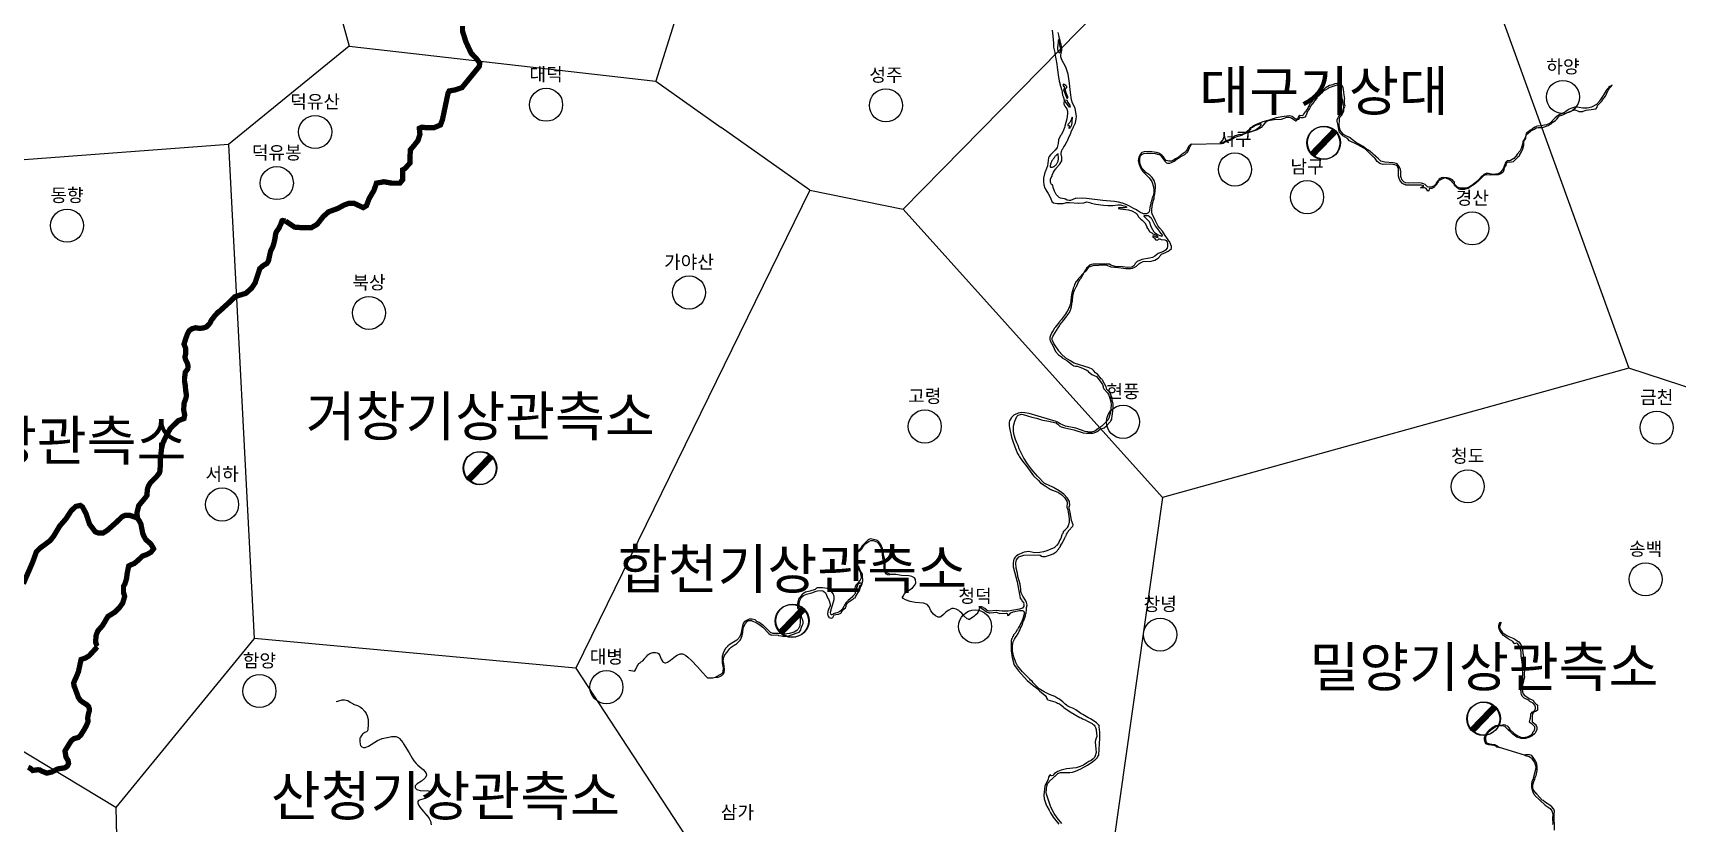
# Model space of a CAD drawing. Header units: millimetres. Extents: x -19392 to 580976, y -49129 to 736091.
# Drawn here: x 248431 to 372576, y 215146 to 274821 of the extents above; entities that cross this region are included whole.
import ezdxf
from ezdxf.enums import TextEntityAlignment as Align

# ---------------------------------------------------------------- set-up
doc = ezdxf.new("R2010")
doc.units = ezdxf.units.MM
for name, color, linetype in [('2411', 7, 'Continuous'), ('AWS', 4, 'Continuous'), ('AWS명', 2, 'Continuous'), ('EL', 2, 'Continuous'), ('MAIN-RIVER', 5, 'Continuous'), ('Point', 1, 'Continuous'), ('관측소명', 3, 'Continuous'), ('기상청', 1, 'Continuous'), ('티센', 6, 'Continuous')]:
    doc.layers.add(name, color=color, linetype=linetype)
doc.styles.get("Standard").update_dxf_attribs({"font": ''})
doc.styles.get('Standard').set_extended_font_data('Gulim')

# ---------------------------------------------------------------- blocks, each defined once
blk = doc.blocks.new('관측소(기상청)')
at = {"layer": '기상청', "const_width": 500}
blk.add_lwpolyline([(821, 874), (-914, -926)], dxfattribs=at)
at = {"layer": '기상청'}
blk.add_circle((-46, -26), 1250, dxfattribs=at)

msp = doc.modelspace()

# ---------------------------------------------------------------- linework, layer by layer
at = {"layer": '2411', "const_width": 400}
for points in [[(267506, 260608), (268190, 260151), (268779, 260109), (269452, 260109), (269893, 260361), (270356, 260950), (270755, 261307), (271449, 261560), (271912, 261812), (272311, 261959), (272669, 261959), (273068, 261770), (273362, 261623), (273615, 261770), (273825, 262317), (274182, 262926), (274372, 263473), (274939, 263578), (275528, 263473), (276138, 263473), (276348, 263725), (276348, 264125), (276348, 264482), (276537, 264587), (276895, 264987), (276895, 265344), (276937, 265996), (277189, 266291), (277505, 266690), (277652, 267153), (277610, 267615), (277799, 267699), (278199, 267657), (278703, 267657), (279208, 267868), (279355, 268267), (279776, 270265), (279860, 270433), (280322, 270517), (280827, 270685), (282130, 272283), (282173, 272535), (281941, 272851), (281521, 273292), (281121, 274154), (280869, 274953), (280869, 275353)], [(253309, 228496), (253251, 228569), (253163, 228816), (253207, 229325), (253323, 229645), (253527, 229878), (253702, 230082), (254095, 230751), (254633, 231086), (254953, 231406), (255215, 231770), (255361, 232265), (255273, 232571), (255273, 233022), (255390, 233240), (255506, 233618), (255550, 234011), (255666, 234564), (255899, 234681), (256088, 234753), (256365, 234986), (256700, 235306), (257049, 235437), (257340, 235597), (257340, 235597), (257544, 235859), (257485, 235990), (257325, 236238), (256954, 236558), (256780, 236878), (256721, 237053), (256634, 237475), (256590, 237737), (256474, 237955), (256328, 238173), (256285, 238566), (256430, 239134), (256634, 239381), (256881, 239672), (257042, 239890), (257056, 240065), (257056, 240123), (257085, 240400), (257173, 240633), (257318, 240865), (257507, 241055), (257784, 241331), (257987, 241593), (258031, 241768), (258031, 241913), (258060, 242117), (258046, 242568), (258148, 243441), (258235, 243819), (258409, 244198), (258802, 244940), (258802, 244940), (259414, 245537), (259836, 245697), (259894, 245973), (259821, 246308), (259836, 246817), (259996, 247268), (260025, 247458), (259967, 247807), (259937, 248200), (259879, 248520), (259879, 248709), (259937, 249189), (260127, 249451), (260141, 249684), (260098, 249873), (259967, 250135), (259908, 250339), (259967, 250572), (259959, 251008), (259843, 251314), (259974, 251736), (260105, 252100), (260236, 252333), (260440, 252478), (260716, 252551), (261051, 252507), (261298, 252536), (261546, 252624), (261807, 252900), (261895, 253104), (262186, 253482), (262186, 253482), (262419, 253730), (262521, 253802), (263263, 254472), (263685, 254894), (263845, 254952), (264514, 255156), (264951, 255549), (265213, 255942), (265329, 256305), (265460, 256698), (265562, 257018), (265824, 257251), (266100, 257411), (266217, 257601), (266377, 258328), (266537, 258648), (266639, 258968), (266712, 259303), (266755, 259609), (266813, 259798), (267003, 260060), (267163, 260409), (267245, 260633), (267286, 260653), (267506, 260608), (267506, 260608)], [(247711, 233226), (248407, 234836), (248698, 235634), (248980, 235917), (249727, 236475), (249996, 236809), (250453, 237577), (250931, 238129), (251337, 238752), (251678, 239064), (252012, 239137), (252179, 239021), (252447, 238513), (252708, 237723), (252925, 237432), (253143, 237142), (253404, 237048), (253716, 237048), (254035, 237244), (254659, 237795), (255188, 238295), (255427, 238397), (255717, 238397), (256145, 238252), (256327, 238181)], [(248071, 219359), (248235, 219286), (248416, 219122), (248526, 219140), (248817, 219177), (248962, 219159), (249108, 219068), (249344, 218977), (249490, 218922), (249872, 219013), (249872, 219013), (250108, 219140), (250345, 219249), (250727, 219304), (250836, 219322), (251036, 219450), (251127, 219631), (251090, 219868), (250927, 220141), (250854, 220596), (251109, 221014), (251254, 221250), (251363, 221396), (251527, 221523), (251854, 221614), (252036, 221778), (252254, 222123), (252400, 222378), (252491, 222560), (252582, 222778), (252600, 222869), (252564, 223051), (252618, 223379), (252691, 223633), (252691, 223779), (252636, 223961), (252473, 224106), (252182, 224288), (252018, 224415), (251854, 224652), (251782, 224870), (251691, 225107), (251691, 225107), (251618, 225325), (251545, 225489), (251509, 225725), (251618, 225998), (251691, 226143), (251872, 226580), (251982, 227107), (252073, 227508), (252400, 227617), (252673, 227780), (253291, 228453), (253291, 228453)]]:
    msp.add_lwpolyline(points, dxfattribs=at)
at = {"layer": 'AWS'}
for centre in [(287181, 269393), (363955, 269979), (312840, 269347), (269744, 267338), (339193, 264506), (266846, 263477), (344639, 262418), (251012, 260264), (357106, 260055), (297971, 255219), (273807, 253673), (315771, 245097), (330741, 245453), (371033, 245012), (356767, 240575), (262718, 239203), (370198, 233557), (319571, 229996), (333544, 229382), (265535, 225122), (291735, 225413)]:
    msp.add_circle(centre, 1250, dxfattribs=at)
at = {"layer": 'MAIN-RIVER'}
for p, q in [((335898, 266411), (338158, 266479)), ((360499, 265650), (360703, 265894)), ((360678, 265593), (360839, 265837)), ((361057, 220282), (359156, 220847))]:
    msp.add_line(p, q, dxfattribs=at)
at = {"layer": 'MAIN-RIVER', "color": 5}
for points in [[(325391, 275027), (325403, 274788), (325481, 274057), (325500, 273746), (325586, 273350), (325595, 273264), (325750, 272462), (325767, 272200), (325824, 271854), (325831, 271645), (325910, 271186), (325960, 271026), (325960, 271026), (325979, 270985), (326092, 270552), (326117, 270494), (326177, 270123), (326215, 270025), (326290, 269772), (326304, 269738), (326281, 269475), (326300, 269393), (326348, 269299), (326490, 269080), (326536, 268912), (326545, 268699), (326501, 268331), (326359, 267772), (326311, 267678), (326252, 267471), (326093, 267143), (326032, 267067), (325881, 266733), (325854, 266464), (325771, 266163), (325720, 266081), (325616, 265954), (325571, 265944), (325572, 265913), (325350, 265685), (325269, 265613), (325176, 265495), (325121, 265378), (325036, 264783), (325036, 264783), (324884, 264370), (324864, 264342), (324862, 264300), (324837, 264274), (324731, 263848), (324735, 263603), (324764, 263348), (324849, 263096), (324908, 262994), (324914, 262969), (324928, 262966), (324924, 262955), (324938, 262930), (325093, 262688), (325261, 262367), (325357, 262094), (325503, 261982), (325773, 261927), (326222, 261945), (326478, 262012), (326699, 262010), (327380, 261974), (327398, 261958), (327785, 261976), (327922, 262043), (328009, 262054), (328317, 261981), (328330, 261965), (328697, 261892), (329275, 261805), (329581, 261784), (329581, 261784), (329974, 261790), (330336, 261833), (330537, 261836), (330895, 261733), (331008, 261687), (331008, 261637), (330996, 261624), (330852, 261613), (330403, 261615), (330397, 261581), (330408, 261548), (330519, 261525), (331156, 261446), (331399, 261387), (331683, 261235), (331740, 261175), (331752, 261175), (331771, 261144), (331784, 261144), (331882, 260972), (331901, 260938), (332083, 260763), (332198, 260674), (332375, 260483), (332523, 260247), (332542, 260185), (332534, 260131), (332600, 260041), (332627, 260025), (332711, 259853), (332767, 259795), (332767, 259795), (332921, 259716), (332994, 259654), (333202, 259568), (333223, 259552), (333223, 259539), (333280, 259508), (333287, 259491), (333335, 259460), (333373, 259414), (333374, 259360), (333287, 259365), (333154, 259451), (333016, 259491), (332997, 259470), (332992, 259392), (333087, 259332), (333183, 259207), (333202, 259195), (333345, 259179), (333438, 259262), (333520, 259257), (333620, 259221), (333896, 259188), (333987, 259139), (334073, 259052), (334106, 258890), (334103, 258684), (334074, 258571), (333938, 258406), (333793, 258322), (333392, 258161), (333392, 258161), (333151, 257957), (332959, 257861), (332741, 257801), (332171, 257699), (332108, 257683), (331808, 257562), (331648, 257416), (331587, 257265), (331550, 257224), (331396, 257125), (331077, 257107), (330707, 257158), (330157, 257174), (329819, 257269), (329730, 257349), (329605, 257360), (328486, 257355), (328352, 257321), (328212, 257272), (328155, 257212), (327992, 257043), (327963, 256984), (327880, 256890), (327868, 256862), (327813, 256783), (327796, 256758), (327738, 256658), (327476, 256371), (327421, 256327), (327421, 256314), (327377, 256270), (327377, 256270), (327378, 256257), (327203, 256048), (327084, 255828), (327049, 255690), (326985, 255548), (326969, 255475), (326940, 255438), (326939, 255399), (326923, 255373), (326919, 255323), (326880, 255202), (326818, 254868), (326763, 254367), (326725, 254271), (326692, 254141), (326652, 254068), (326570, 253864), (326459, 253706), (326445, 253663), (326136, 253257), (326103, 253186), (325903, 252945), (325903, 252932), (325747, 252753), (325747, 252740), (325634, 252612), (325634, 252599), (325578, 252530), (325472, 252336), (325371, 252202), (325352, 252145), (325352, 252145), (325255, 251975), (325202, 251818), (325204, 251656), (325237, 251556), (325442, 251222), (325436, 251204), (325630, 250768), (325861, 250510), (326095, 250346), (326157, 250273), (326509, 250082), (326566, 250024), (326880, 249771), (327034, 249678), (327154, 249655), (327284, 249644), (327561, 249554), (327970, 249367), (328076, 249289), (328096, 249289), (328113, 249275), (328114, 249262), (328388, 249023), (328740, 248869), (329020, 248526), (329193, 248267), (329245, 248118), (329246, 248042), (329298, 247943), (329559, 247635), (329649, 247505), (329649, 247505), (329727, 247315), (329824, 246995), (329835, 246726), (329787, 246169), (329692, 245824), (329687, 245768), (329590, 245585), (329280, 245263), (329134, 245129), (328924, 244981), (328849, 244911), (328603, 244746), (328366, 244679), (328110, 244678), (328085, 244694), (327888, 244729), (327168, 244968), (326409, 245131), (326164, 245224), (326000, 245299), (325784, 245431), (325736, 245436), (325698, 245464), (323644, 246067), (323332, 246134), (323069, 246149), (322826, 246108), (322551, 245972), (322508, 245941), (322306, 245750), (322307, 245725), (322307, 245725), (322239, 245655), (322178, 245529), (322153, 245419), (322153, 245141), (322168, 245004), (322231, 244734), (322265, 244535), (322322, 244292), (322410, 243999), (322561, 243561), (322785, 243063), (322862, 242918), (322935, 242807), (323156, 242469), (323487, 242074), (323986, 241382), (324323, 241034), (324519, 240846), (324870, 240608), (325247, 240371), (325394, 240296), (325408, 240278), (325821, 240142), (325825, 240129), (325879, 240114), (325879, 240102), (325973, 240047), (326113, 239946), (326317, 239736), (326457, 239532), (326486, 239447), (326486, 239447), (326515, 239395), (326523, 239308), (326490, 239014), (326562, 238796), (326589, 238665), (326666, 238122), (326670, 237854), (326592, 237586), (326526, 237477), (326526, 237452), (326347, 237267), (326336, 237231), (326224, 237142), (326185, 237025), (326142, 236966), (326117, 236911), (326033, 236632), (325971, 236544), (325856, 236286), (325739, 236141), (325714, 236091), (325694, 236084), (325555, 235959), (325555, 235947), (325478, 235902), (324990, 235697), (324739, 235633), (324468, 235577), (324092, 235565), (323591, 235648), (323447, 235630), (323447, 235630), (323282, 235600), (323155, 235552), (322820, 235405), (322704, 235325), (322664, 235314), (322635, 235262), (322623, 235262), (322518, 235117), (322488, 235016), (322476, 235003), (322443, 234741), (322453, 234503), (322738, 233357), (322982, 232137), (323064, 231996), (323104, 231950), (323104, 231937), (323131, 231918), (323246, 231762), (323238, 231709), (323262, 231665), (323260, 231528), (323156, 231379), (322935, 231303), (322072, 231148), (321610, 231141), (321166, 231196), (320634, 231163), (320484, 231198), (320452, 231217), (320306, 231342), (320306, 231342), (320264, 231368), (320258, 231386), (320215, 231406), (320161, 231450), (320054, 231486), (319845, 231491), (319929, 231453), (319947, 231401), (320010, 231423), (320050, 231382), (320486, 231085), (320629, 231024), (320701, 231026), (320965, 231058), (321191, 231071), (321406, 230987), (321943, 230989), (321981, 230977), (322006, 230946), (322016, 230822), (322121, 230861), (322268, 231038), (322435, 231097), (322914, 231193), (323159, 231201), (323203, 231178), (323273, 231097), (323288, 230935), (323234, 230764), (323222, 230752), (323187, 230565), (323187, 230565), (323126, 230451), (323103, 230363), (323066, 230324), (323031, 230234), (322944, 230078), (322840, 229928), (322781, 229758), (322731, 229707), (322652, 229550), (322480, 229359), (322463, 229303), (322395, 229221), (322362, 229110), (322345, 229082), (322306, 228926), (322289, 228801), (322292, 228157), (322376, 227644), (322492, 227172), (322489, 227117), (322526, 227099), (322610, 226943), (322841, 226634), (323496, 225907), (323768, 225702), (323952, 225548), (323983, 225536), (323990, 225519), (324068, 225465), (324090, 225459), (324108, 225434), (324108, 225434), (324265, 225310), (324439, 225134), (324576, 225002), (324850, 224772), (324958, 224635), (324972, 224586), (325007, 224518), (325068, 224444), (325601, 224300), (325714, 224258), (325793, 224211), (325884, 224174), (326036, 224080), (326189, 223952), (326208, 223952), (326220, 223942), (326214, 223933), (326275, 223880), (326744, 223557), (327487, 223132), (327575, 223092), (327670, 223026), (327882, 222936), (328048, 222845), (328048, 222833), (328407, 222663), (328457, 222623), (328470, 222623), (328526, 222580), (328533, 222561), (328568, 222542), (328568, 222542), (328615, 222463), (328655, 222373), (328707, 222205), (328720, 222135), (328742, 221963), (328753, 221699), (328723, 221549), (328657, 221416), (328634, 221291), (328698, 220742), (328703, 220474), (328644, 220223), (328577, 220091), (328493, 219993), (328337, 219868), (328169, 219797), (328017, 219688), (327746, 219533), (327512, 219418), (327194, 219328), (326465, 219252), (326060, 219153), (325812, 219055), (325576, 218883), (325435, 218743), (325348, 218720), (325311, 218722), (325241, 218807), (325211, 218777), (325198, 218740), (325117, 218614), (325117, 218614), (325077, 218462), (324842, 217935), (324758, 217264), (324788, 216977), (324938, 216530), (324983, 216430), (325165, 216126), (325267, 215933), (325470, 215600), (325897, 215063)], [(326115, 215116), (325778, 215536), (325541, 215883), (325316, 216310), (325238, 216502), (325030, 217102), (324963, 217342), (324942, 217489), (324951, 217717), (324992, 217970), (325007, 217997), (325014, 218049), (325075, 218175), (325161, 218270), (325161, 218270), (325167, 218289), (325460, 218573), (325568, 218660), (325625, 218694), (325631, 218713), (325820, 218899), (326026, 218964), (326719, 218969), (326919, 218997), (327161, 219076), (327546, 219250), (328061, 219527), (328454, 219790), (328593, 219894), (328605, 219894), (328808, 220100), (328837, 220177), (328882, 220240), (328902, 220289), (328903, 220387), (328944, 220630), (328940, 220884), (328964, 220979), (328972, 221262), (329001, 221425), (328987, 222003), (328944, 222429), (328970, 222469), (328911, 222539), (328749, 222725), (328642, 222806), (328642, 222806), (328629, 222806), (328277, 223019), (328078, 223114), (327716, 223346), (327558, 223422), (327184, 223700), (326996, 223804), (326719, 223890), (326573, 223970), (326489, 224028), (326483, 224045), (326471, 224044), (326366, 224119), (326204, 224313), (325895, 224523), (325850, 224558), (325806, 224568), (325589, 224708), (325198, 224857), (324774, 225056), (324420, 225299), (323960, 225739), (323869, 225870), (323767, 225948), (323713, 226017), (323713, 226029), (323611, 226113), (323159, 226583), (322785, 227033), (322637, 227269), (322487, 227710), (322487, 227710), (322434, 227903), (322433, 227991), (322404, 228215), (322399, 228546), (322457, 228841), (322479, 228874), (322516, 228992), (322549, 229033), (322621, 229175), (322676, 229231), (322686, 229269), (322829, 229465), (322897, 229606), (322901, 229654), (322950, 229717), (323021, 229937), (323040, 229956), (323149, 230182), (323149, 230220), (323173, 230245), (323173, 230264), (323185, 230276), (323203, 230371), (323244, 230443), (323365, 230811), (323365, 230842), (323389, 230898), (323420, 231036), (323461, 231289), (323462, 231431), (323502, 231593), (323502, 231593), (323463, 231814), (323404, 231942), (323183, 232278), (323085, 232484), (323031, 232637), (323024, 232861), (323000, 232973), (322975, 233179), (322815, 233702), (322740, 234113), (322661, 234393), (322642, 234806), (322695, 235032), (322788, 235148), (322788, 235160), (322879, 235253), (323246, 235390), (324370, 235395), (324476, 235377), (324590, 235298), (324653, 235280), (324878, 235271), (325257, 235395), (325456, 235486), (325703, 235637), (325901, 235856), (325931, 235925), (326016, 236025), (326028, 236075), (326088, 236215), (326169, 236309), (326169, 236309), (326216, 236437), (326248, 236477), (326247, 236496), (326338, 236668), (326338, 236687), (326405, 236792), (326430, 236805), (326444, 236857), (326471, 236976), (326538, 237071), (326562, 237146), (326614, 237202), (326614, 237214), (326943, 237565), (326977, 237660), (326854, 237986), (326758, 238637), (326679, 238942), (326684, 239031), (326712, 239180), (326707, 239367), (326688, 239421), (326529, 239702), (326282, 239980), (325928, 240233), (325915, 240233), (325609, 240421), (325576, 240434), (325569, 240452), (325480, 240501), (325109, 240665), (325109, 240665), (324983, 240709), (324794, 240824), (324349, 241275), (324289, 241356), (323930, 241746), (323820, 241879), (323539, 242270), (323247, 242707), (322892, 243421), (322813, 243658), (322716, 243863), (322620, 244125), (322520, 244434), (322466, 244715), (322462, 245027), (322480, 245107), (322489, 245234), (322566, 245504), (322731, 245843), (322755, 245868), (322755, 245881), (322829, 245945), (322990, 246010), (323052, 246018), (323209, 246014), (323849, 245798), (324200, 245728), (324593, 245609), (324690, 245573), (325135, 245499), (325656, 245370), (325656, 245370), (325718, 245340), (325820, 245266), (325966, 245131), (326079, 245082), (326355, 244999), (327014, 244846), (327742, 244620), (327974, 244592), (328079, 244592), (328455, 244599), (328679, 244672), (328791, 244723), (329013, 244883), (329307, 245006), (329483, 245145), (329779, 245451), (329789, 245481), (329830, 245537), (329895, 245659), (329921, 245959), (329940, 246022), (330006, 246542), (329998, 246791), (329929, 247110), (329917, 247121), (329910, 247226), (329714, 247718), (329644, 247761), (329522, 247887), (329464, 248090), (329182, 248592), (329182, 248592), (329146, 248636), (329157, 248676), (329088, 248709), (328806, 249045), (328655, 249140), (328525, 249308), (328400, 249430), (328192, 249533), (327050, 249890), (326791, 250018), (326766, 250045), (326418, 250262), (326047, 250620), (326047, 250633), (326020, 250650), (325923, 250762), (325902, 250800), (325885, 250806), (325620, 251225), (325521, 251361), (325411, 251590), (325398, 251640), (325396, 251783), (325432, 251884), (325509, 252008), (325539, 252077), (325603, 252149), (325706, 252357), (325841, 252546), (325883, 252630), (325936, 252699), (325936, 252699), (325999, 252811), (326239, 253096), (326238, 253121), (326251, 253121), (326287, 253159), (326287, 253185), (326508, 253425), (326529, 253475), (326686, 253672), (326705, 253716), (326730, 253745), (326776, 253899), (326793, 253927), (326798, 253977), (326844, 254129), (326869, 254362), (326929, 254594), (326954, 254938), (327037, 255265), (327085, 255403), (327212, 255655), (327231, 255674), (327376, 256013), (327449, 256114), (327478, 256196), (327553, 256272), (327646, 256444), (327711, 256525), (327812, 256740), (327891, 256805), (327996, 256913), (327996, 256913), (327996, 256926), (328183, 257144), (328183, 257156), (328332, 257216), (328494, 257250), (329362, 257306), (329450, 257295), (329826, 257157), (330409, 257110), (330781, 257044), (330947, 257018), (331154, 257017), (331316, 257017), (331453, 257044), (331590, 257111), (331746, 257208), (331941, 257389), (332003, 257434), (332258, 257556), (332876, 257590), (333050, 257624), (333134, 257653), (333397, 257811), (333600, 258039), (333600, 258051), (333656, 258102), (333959, 258233), (334137, 258331), (334222, 258387), (334391, 258542), (334411, 258572), (334411, 258572), (334399, 258611), (334402, 258695), (334279, 259024), (333921, 259526), (333722, 259859), (333530, 260070), (333398, 260231), (333180, 260620), (333083, 260849), (332954, 261086), (332914, 261241), (332911, 261435), (332923, 261479), (332966, 261923), (333035, 262188), (333035, 262219), (333090, 262299), (333097, 262438), (333135, 262667), (333166, 262860), (333197, 263207), (333195, 263313), (333084, 263674), (332936, 263910), (332777, 264076), (332474, 264284), (332353, 264398), (332303, 264460), (332290, 264462), (332290, 264481), (332214, 264558), (332214, 264558), (332144, 264654), (332053, 264859), (332006, 265064), (332008, 265333), (332049, 265527), (332116, 265610), (332116, 265622), (332178, 265673), (332320, 265710), (332515, 265741), (332902, 265747), (333161, 265709), (333441, 265648), (333548, 265606), (333899, 265143), (334032, 265008), (334095, 264984), (334263, 264991), (334400, 265026), (334605, 265141), (334835, 265311), (334838, 265315), (334918, 265360), (335063, 265458), (335410, 265635), (335639, 265826), (335813, 266271), (335843, 266294), (335891, 266355), (335898, 266411), (335845, 266400), (335845, 266400), (335688, 266246), (335675, 266245), (335609, 266082), (335585, 266012), (335432, 265823), (335141, 265605), (335032, 265505), (334866, 265361), (334811, 265352), (334714, 265312), (334569, 265232), (334541, 265206), (334411, 265145), (334364, 265131), (334191, 265145), (334004, 265182), (333928, 265263), (333806, 265455), (333673, 265596), (333433, 265730), (333276, 265784), (332732, 265851), (332338, 265839), (332158, 265786), (332109, 265741), (332083, 265708), (332083, 265696), (332029, 265633), (331926, 265438), (331892, 265178), (331906, 265057), (331906, 265057), (331935, 264951), (332088, 264584), (332229, 264362), (332353, 264228), (332378, 264215), (332378, 264203), (332535, 264054), (332704, 263864), (332916, 263588), (333047, 263193), (333075, 262956), (333074, 262690), (333065, 262674), (333049, 262649), (333020, 262505), (332953, 262366), (332877, 262071), (332845, 262016), (332828, 261955), (332767, 261630), (332743, 261432), (332707, 261319), (332609, 261198), (332503, 261154), (332410, 261146), (332291, 261166), (332018, 261289), (331786, 261433), (331774, 261449), (331572, 261539), (331232, 261741), (331232, 261741), (331019, 261841), (330691, 261966), (330685, 261960), (330678, 261970), (330390, 262046), (330085, 262090), (329500, 262150), (329213, 262166), (328195, 262290), (327976, 262317), (327714, 262331), (327176, 262322), (327123, 262309), (326776, 262160), (326670, 262158), (326523, 262181), (326402, 262262), (326324, 262298), (326023, 262333), (325929, 262385), (325832, 262458), (325694, 262616), (325565, 262867), (325474, 263134), (325446, 263290), (325414, 263343), (325364, 263357), (325351, 263372), (325302, 263465), (325274, 263556), (325269, 263704), (325269, 263704), (325276, 263762), (325318, 263900), (325385, 264013), (325402, 264105), (325414, 264118), (325481, 264310), (325545, 264376), (325545, 264388), (325638, 264519), (325689, 264574), (325689, 264600), (325959, 264917), (325959, 264929), (325996, 264967), (326112, 265169), (326120, 265444), (326067, 265661), (326066, 265718), (326101, 265881), (326122, 265914), (326155, 266006), (326204, 266058), (326275, 266210), (326374, 266348), (326507, 266620), (326545, 266662), (326562, 266744), (326678, 266987), (326678, 267006), (326768, 267164), (326858, 267423), (326858, 267423), (326951, 267601), (326982, 267641), (327010, 267732), (327089, 267877), (327140, 268040), (327152, 268053), (327213, 268316), (327217, 268504), (327120, 269133), (326921, 269505), (326861, 269771), (326770, 270314), (326669, 271224), (326655, 271351), (326586, 271713), (326469, 272092), (326411, 272235), (326114, 272793), (326048, 273004), (326046, 273167), (326100, 273377), (326122, 273530), (326120, 273631), (326062, 273945), (326037, 274022), (326017, 274086), (325991, 274257), (325931, 274473), (325921, 274557), (325845, 274845)], [(363327, 214613), (363302, 215793), (363323, 216037), (363264, 216199), (363264, 216199), (363122, 216384), (362967, 216499), (362632, 216695), (362455, 216847), (362392, 216886), (362182, 217110), (361985, 217341), (361978, 217380), (361940, 217389), (361717, 217682), (361684, 217825), (361687, 218031), (361782, 218358), (361832, 218435), (361868, 218581), (361945, 218754), (362008, 219111), (362010, 219392), (361976, 219598), (361925, 219746), (361872, 219856), (361604, 220246), (361422, 220308), (361121, 220296), (361057, 220282), (361116, 220248), (361405, 220183), (361493, 220135), (361550, 220082), (361562, 220082), (361570, 220063), (361570, 220063), (361639, 219987), (361799, 219727), (361890, 219496), (361899, 219297), (361870, 219109), (361849, 219059), (361842, 218997), (361718, 218507), (361705, 218494), (361615, 218267), (361585, 218100), (361584, 217830), (361670, 217499), (361765, 217331), (361824, 217246), (361837, 217243), (361837, 217230), (362204, 216876), (362616, 216502), (362983, 216245), (363110, 216084), (363182, 215835), (363190, 215754), (363173, 215587), (363170, 215423), (363180, 215191), (363156, 215037)]]:
    msp.add_lwpolyline(points, dxfattribs=at)
at = {"layer": 'MAIN-RIVER'}
for points in [[(325862, 274313), (325857, 274263), (325851, 274214), (325846, 274164), (325841, 274114), (325836, 274064), (325832, 274014), (325829, 273965), (325826, 273919), (325818, 273866), (325810, 273813), (325802, 273760), (325796, 273707), (325793, 273655), (325793, 273604), (325798, 273556), (325809, 273509), (325826, 273465), (325838, 273442), (325868, 273387), (325903, 273343), (325938, 273322), (325946, 273322), (325980, 273344), (326011, 273390), (326029, 273430), (326043, 273474), (326048, 273521), (326044, 273571), (326035, 273622), (326022, 273674), (326007, 273726), (325993, 273776), (325987, 273826), (325981, 273875), (325974, 273925), (325974, 273925), (325967, 273974), (325960, 274024), (325953, 274073), (325946, 274123), (325939, 274172), (325934, 274206), (325862, 274313), (325862, 274313)], [(326244, 270522), (326505, 269888), (326548, 269885), (326579, 269920), (326578, 270013), (326481, 270213), (326396, 270467), (326406, 270580), (326425, 270624), (326489, 270700), (326497, 270763), (326434, 270837), (326296, 270916), (326232, 270936), (326220, 270933), (326208, 270870), (326311, 270703), (326312, 270647), (326244, 270522), (326244, 270522)], [(344906, 269522), (345226, 269871), (345225, 269896), (345268, 269940), (345268, 269953), (345523, 270251), (345737, 270366), (345841, 270480), (345841, 270505), (346075, 270722), (346342, 270863), (346572, 270923), (346762, 271003), (347051, 271044), (347059, 271020), (347160, 270963), (347250, 270861), (347339, 270684), (347380, 270346), (347395, 270306), (347470, 269830), (347470, 269830)], [(347295, 269827), (347238, 270295), (347234, 270527), (347194, 270688), (347147, 270756), (347048, 270861), (346986, 270885), (346872, 270883), (346282, 270666), (346227, 270624), (345954, 270482), (345861, 270412), (345736, 270274), (345634, 270184), (345615, 270146), (345603, 270145), (345559, 270101), (345547, 270101), (345382, 269936), (345363, 269889), (345197, 269695), (345197, 269676), (345167, 269620), (345155, 269620), (345155, 269607), (345044, 269474), (345044, 269474)], [(360839, 265837), (360939, 266054), (361014, 266346), (360995, 266415), (361000, 266491), (361011, 266647), (361054, 266713), (361105, 266781), (361147, 266883), (361190, 267087), (361202, 267157), (361365, 267271), (361445, 267315), (361522, 267405), (361526, 267416), (361580, 267443), (361809, 267562), (361928, 267656), (362078, 267666), (362345, 267680), (362490, 267709), (362849, 267838), (362994, 267925), (363020, 267923), (363058, 267941), (363199, 268086), (363385, 268193), (363483, 268307), (363584, 268438), (363584, 268450), (363651, 268514), (363651, 268514), (363695, 268545), (363861, 268595), (363949, 268627), (364353, 268840), (364746, 268991), (364863, 269001), (365121, 268912), (365162, 268915), (365159, 268896), (365451, 268877), (365495, 268916), (365717, 268976), (366274, 269072), (366458, 269086), (366462, 269119), (366537, 269204), (366576, 269327), (366601, 269373), (366871, 269650), (366871, 269662), (366908, 269700), (366932, 269763), (367178, 270048), (367376, 270490), (367445, 270596), (367445, 270609), (367528, 270692), (367528, 270705), (367609, 270778), (367684, 270871), (367497, 270784), (367497, 270784), (367391, 270690), (367391, 270678), (367270, 270543), (367270, 270518), (367230, 270471), (367155, 270335), (366983, 270095), (366898, 269931), (366794, 269797), (366725, 269694), (366721, 269672), (366487, 269407), (366115, 269220), (365922, 269161), (365786, 269140), (365455, 269128), (365021, 269214), (364853, 269213), (364555, 269114), (364437, 269063), (364176, 268886), (363991, 268782), (363625, 268619), (363366, 268403), (363131, 268174), (363132, 268161), (363083, 268111), (363083, 268099), (363070, 268098), (363066, 268081), (363009, 268023), (363009, 268023), (362996, 268022), (362953, 267984), (362705, 267881), (362284, 267813), (362025, 267789), (361923, 267749), (361907, 267715), (361835, 267689), (361665, 267571), (361543, 267470), (361462, 267446), (361270, 267308), (361188, 267231), (361148, 267119), (361147, 267053), (361088, 266849), (360983, 266690), (360977, 266671), (360937, 266642), (360916, 266499), (360813, 266102), (360703, 265894), (360703, 265894)], [(326403, 269772), (326491, 269749), (326512, 269719), (326557, 269580), (326717, 269351), (326733, 269299), (326737, 269220), (326704, 269201), (326618, 269302), (326304, 269738), (326304, 269738)], [(360678, 265593), (360641, 265518), (360532, 265406), (360428, 265318), (360421, 265300), (360259, 265140), (360247, 265140), (360185, 265086), (360060, 265051), (359773, 265045), (359736, 265029), (359681, 264960), (359639, 264797), (359530, 264666), (359497, 264487), (359495, 264451), (359407, 264270), (359254, 264168), (359065, 264092), (358992, 264103), (358521, 264088), (358218, 264106), (358107, 264095), (358061, 264082), (358057, 264075), (357962, 264019), (357781, 263861), (357561, 263626), (357243, 263361), (357001, 263210), (356789, 263066), (356789, 263066), (356608, 263013), (356554, 263007), (356517, 262993), (356202, 262994), (356116, 263018), (356048, 263076), (355949, 263157), (355926, 263172), (355805, 263278), (355745, 263376), (355725, 263421), (355705, 263430), (355666, 263464), (355571, 263575), (355570, 263588), (355508, 263643), (355507, 263656), (355466, 263673), (355466, 263686), (355450, 263687), (355315, 263773), (355174, 263818), (355143, 263854), (355001, 263864), (354980, 263844), (354806, 263772), (354672, 263699), (354586, 263672), (354572, 263611), (354443, 263437), (354398, 263354), (354398, 263354), (354278, 263279), (354246, 263185), (354203, 263136), (354050, 263061), (353854, 263034), (353825, 262902), (353766, 262873), (353683, 262993), (353624, 263061), (353566, 263098), (353492, 263113), (353199, 263126), (353465, 263263), (353271, 263313), (353201, 263320), (352874, 263332), (352215, 263315), (352091, 263326), (352068, 263350), (352037, 263353), (352037, 263365), (351972, 263379), (351946, 263400), (351816, 263445), (351814, 263462), (351683, 263614), (351638, 263691), (351580, 263824), (351534, 263998), (351531, 264561), (351484, 264681), (351484, 264681), (351453, 264735), (351390, 264812), (351264, 264869), (350951, 264908), (350370, 264875), (350132, 264946), (349935, 265111), (349770, 265337), (349681, 265423), (349680, 265436), (349661, 265442), (349242, 265849), (349242, 265862), (349216, 265874), (349078, 266011), (348933, 266121), (348466, 266377), (347837, 266673), (347690, 266846), (347344, 267041), (347096, 267303), (347024, 267493), (346974, 267832), (346914, 268122), (346919, 268266), (346954, 268391), (347046, 268524), (347046, 268549), (347089, 268593), (347089, 268606), (347186, 268676), (347186, 268676), (347269, 268752), (347332, 268875), (347385, 269138), (347408, 269220), (347394, 269310), (347342, 269508), (347337, 269565), (347337, 269565)], [(360499, 265650), (360435, 265531), (360257, 265325), (360002, 265177), (359950, 265165), (359736, 265148), (359629, 265024), (359593, 264962), (359593, 264943), (359540, 264828), (359475, 264601), (359388, 264486), (359388, 264474), (359222, 264286), (359155, 264233), (359035, 264160), (358862, 264140), (358818, 264125), (358549, 264147), (358546, 264149), (358327, 264194), (358167, 264200), (357989, 264125), (357963, 264077), (357797, 263956), (357798, 263943), (357778, 263937), (357704, 263868), (357704, 263855), (357446, 263595), (357181, 263363), (357181, 263363), (357148, 263350), (357014, 263259), (356883, 263180), (356654, 263088), (356228, 263082), (356055, 263154), (356027, 263144), (355835, 263319), (355769, 263401), (355757, 263570), (355734, 263578), (355695, 263618), (355625, 263733), (355412, 263825), (355326, 263851), (355204, 263867), (354958, 263894), (354778, 263882), (354675, 263824), (354576, 263741), (354577, 263734), (354504, 263642), (354421, 263513), (354322, 263362), (354224, 263263), (354190, 263240), (354040, 263174), (353839, 263171), (353726, 263201), (353695, 263219), (353550, 263362), (353550, 263362), (353424, 263434), (353276, 263472), (353065, 263490), (352291, 263460), (352091, 263494), (351965, 263548), (351825, 263687), (351729, 263889), (351712, 263972), (351704, 264170), (351715, 264297), (351731, 264364), (351728, 264363), (351701, 264490), (351686, 264506), (351650, 264634), (351572, 264762), (351444, 264922), (351394, 264953), (351143, 265012), (350498, 265058), (350209, 265135), (350047, 265284), (350041, 265303), (350029, 265303), (349881, 265442), (349849, 265484), (349829, 265489), (349636, 265673), (349579, 265714), (349572, 265733), (349572, 265733), (349559, 265733), (349432, 265845), (349412, 265851), (349278, 265958), (349121, 266049), (348875, 266239), (348282, 266574), (347850, 266923), (347467, 267103), (347379, 267154), (347230, 267312), (347176, 267388), (347137, 267482), (347078, 267705), (347070, 267774), (347074, 268330), (347110, 268444), (347151, 268494), (347268, 268615), (347319, 268697), (347410, 268926), (347423, 269111), (347439, 269138), (347452, 269175), (347489, 269242), (347517, 269291), (347463, 269449), (347468, 269530), (347468, 269530)], [(326888, 268447), (326872, 268400), (326855, 268352), (326838, 268305), (326821, 268258), (326815, 268245), (326797, 268198), (326778, 268151), (326755, 268107), (326750, 268099), (326720, 268060), (326687, 268022), (326655, 267983), (326645, 267970), (326607, 267918), (326577, 267867), (326568, 267827), (326573, 267816), (326623, 267818), (326677, 267815), (326686, 267808), (326695, 267759), (326694, 267752), (326671, 267697), (326642, 267649), (326637, 267630), (326678, 267626), (326735, 267645), (326750, 267655), (326783, 267690), (326807, 267735), (326831, 267779), (326850, 267826), (326866, 267874), (326872, 267897), (326882, 267946), (326882, 267946), (326888, 267995), (326893, 268045), (326896, 268091), (326901, 268141), (326906, 268191), (326910, 268240), (326912, 268269), (326927, 268324), (326935, 268377), (326922, 268420), (326920, 268423), (326888, 268447), (326888, 268447)], [(344868, 269203), (344832, 269115), (344766, 269045), (344709, 268924), (344678, 268882), (344546, 268561), (344457, 268458), (344324, 268395), (344221, 268407), (344148, 268433), (344098, 268429), (343968, 268289), (343850, 268238), (343811, 268159), (343776, 268155), (343628, 268251), (343558, 268314), (343455, 268374), (343380, 268406), (343273, 268435), (343092, 268432), (342688, 268283), (342157, 268262), (341858, 268214), (341634, 268142), (341435, 268007), (341300, 267834), (341300, 267821), (341166, 267678), (340872, 267504), (340192, 267274), (340192, 267274), (339987, 267219), (339820, 267148), (339724, 267106), (339184, 266933), (338994, 266807), (338811, 266703), (338452, 266556), (338309, 266473), (338158, 266479), (338488, 266663), (338790, 266779), (338923, 266841), (339163, 267048), (339400, 267127), (339495, 267143), (339708, 267165), (339724, 267163), (339875, 267211), (339911, 267252), (340077, 267371), (340312, 267578), (340397, 267673), (340494, 267735), (340569, 267803), (340819, 267936), (341315, 268130), (341805, 268265), (342329, 268427), (342734, 268515), (343296, 268592), (343403, 268569), (343403, 268569), (343503, 268532), (343775, 268318), (343893, 268329), (343930, 268364), (343979, 268465), (344083, 268597), (344321, 268592), (344345, 268608), (344369, 268658), (344529, 268847), (344559, 268917), (344731, 269145), (344730, 269189), (344730, 269189)], [(340793, 267521), (340812, 267542), (340929, 267630), (340954, 267631), (340960, 267650), (340973, 267650), (341037, 267730), (341133, 267823), (341168, 267893), (341180, 267954), (341174, 267963), (341118, 267962), (340913, 267881), (340732, 267822), (340513, 267675), (340432, 267648), (340368, 267588), (340364, 267539), (340196, 267361), (340362, 267386), (340576, 267432), (340741, 267501), (340793, 267521), (340793, 267521)], [(325836, 265697), (325797, 265666), (325758, 265634), (325720, 265602), (325683, 265568), (325658, 265544), (325625, 265507), (325593, 265468), (325563, 265428), (325534, 265388), (325505, 265346), (325496, 265334), (325465, 265294), (325434, 265253), (325404, 265213), (325377, 265171), (325352, 265128), (325335, 265091), (325309, 265034), (325286, 264974), (325267, 264913), (325252, 264853), (325244, 264798), (325243, 264750), (325251, 264711), (325270, 264684), (325278, 264679), (325315, 264672), (325361, 264677), (325413, 264691), (325467, 264712), (325520, 264738), (325529, 264743), (325573, 264768), (325614, 264796), (325653, 264829), (325653, 264829), (325688, 264866), (325721, 264906), (325750, 264948), (325771, 264986), (325796, 265030), (325816, 265075), (325832, 265123), (325845, 265172), (325852, 265212), (325859, 265261), (325863, 265311), (325863, 265361), (325861, 265411), (325857, 265462), (325853, 265512), (325852, 265520), (325848, 265569), (325844, 265619), (325839, 265669), (325836, 265697), (325836, 265697)], [(332848, 260241), (332763, 260504), (332739, 260541), (332676, 260620), (332349, 260967), (332343, 261007), (332355, 261039), (332442, 261025), (332642, 261037), (332724, 260988), (332857, 260853), (333174, 260260), (333466, 259839), (333473, 259815), (333486, 259815), (333486, 259803), (333702, 259540), (333716, 259491), (333704, 259453), (333616, 259464), (333346, 259579), (333162, 259694), (333099, 259763), (332887, 260128), (332848, 260241), (332848, 260241)], [(313115, 233930), (313077, 233959), (312955, 234019), (312801, 234190), (312776, 234237), (312771, 234349), (312784, 234468), (312792, 234806), (312758, 235030), (312669, 235317), (312576, 235903), (312517, 236069), (312459, 236192), (312310, 236384), (312217, 236466), (312116, 236520), (311777, 236593), (311656, 236607), (311502, 236528), (311436, 236478), (311321, 236368), (311125, 236171), (311022, 236059), (310984, 235984), (310963, 235940), (310941, 235931), (310935, 235912), (310699, 235673), (310666, 235650), (310599, 235573), (310587, 235573), (310587, 235573), (310587, 235560), (310538, 235509), (310519, 235450), (310496, 235415), (310498, 235264), (310480, 235190), (310490, 235077), (310518, 234928), (310602, 234713), (310686, 234564), (310716, 234531), (310735, 234429), (310801, 234276), (310882, 234115), (310929, 233994), (310954, 233825), (310959, 233716), (310948, 233591), (310900, 233483), (310881, 233476), (310875, 233457), (310738, 233306), (310738, 233294), (310599, 233143), (310525, 233015), (310503, 232859), (310515, 232503), (310485, 232434), (310343, 232272), (310337, 232254), (310318, 232247), (310318, 232247), (310319, 232235), (310303, 232232), (310140, 232082), (309995, 231966), (309982, 231965), (309814, 231780), (309763, 231684), (309703, 231615), (309678, 231550), (309648, 231509), (309527, 231269), (309515, 231269), (309460, 231199), (309356, 231120), (309219, 231046), (308864, 230953), (308827, 230900), (308765, 230871), (308709, 230863), (308670, 230919), (308662, 231068), (308720, 231363), (308941, 232029), (308940, 232248), (308917, 232335), (308871, 232434), (308783, 232569), (308705, 232665), (308704, 232678), (308599, 232783), (308500, 232837), (308500, 232837), (308402, 232870), (308047, 232909), (307646, 232907), (307589, 232891), (307493, 232788), (307087, 232660), (306771, 232578), (306566, 232462), (306510, 232417), (306326, 232196), (306293, 232121), (306247, 232051), (306215, 231948), (306171, 231725), (306156, 231564), (306172, 231408), (306201, 231339), (306287, 231039), (306366, 230815), (306366, 230340), (306328, 230040), (306225, 229794), (306115, 229687), (305910, 229564), (305636, 229485), (305548, 229466), (305150, 229416), (304972, 229431), (304699, 229471), (304305, 229465), (304123, 229543), (304123, 229543), (303856, 229821), (303690, 229959), (303590, 230057), (303578, 230057), (303267, 230287), (303104, 230359), (303028, 230442), (303028, 230455), (302990, 230467), (302956, 230497), (302731, 230541), (302521, 230538), (302259, 230434), (302169, 230370), (302074, 230268), (301997, 230054), (301881, 229422), (301772, 229183), (301589, 228958), (301080, 228661), (301062, 228638), (300901, 228526), (300901, 228501), (300889, 228501), (300883, 228482), (300870, 228482), (300771, 228392), (300765, 228374), (300753, 228374), (300753, 228361), (300722, 228329), (300722, 228329), (300571, 228065), (300482, 227738), (300478, 227545), (300468, 227394), (300470, 227251), (300539, 226871), (300520, 226570), (300482, 226469), (300410, 226394), (300360, 226360), (299964, 226166), (300170, 226175), (300310, 226211), (300461, 226296), (300532, 226372), (300538, 226393), (300613, 226503), (300653, 226716), (300624, 227022), (300564, 227300), (300556, 227383), (300573, 227537), (300601, 227683), (300686, 227847), (300859, 228051), (300858, 228063), (300913, 228132), (300968, 228240), (301052, 228323), (301052, 228336), (301158, 228430), (301158, 228430), (301468, 228625), (301487, 228628), (301548, 228676), (301561, 228677), (301569, 228697), (301582, 228698), (301587, 228716), (301620, 228751), (301633, 228751), (301833, 228974), (301881, 229028), (301995, 229324), (302036, 229537), (302050, 229868), (302098, 229988), (302225, 230233), (302334, 230353), (302334, 230366), (302447, 230453), (302697, 230453), (303112, 230247), (303239, 230168), (303548, 229935), (303987, 229454), (304094, 229380), (304208, 229339), (304588, 229357), (304698, 229327), (304740, 229307), (304926, 229290), (305065, 229265), (305065, 229265), (305440, 229276), (306148, 229506), (306285, 229576), (306377, 229684), (306454, 229954), (306539, 230130), (306594, 230219), (306585, 230369), (306473, 230735), (306460, 230987), (306444, 231079), (306376, 231214), (306364, 231214), (306347, 231246), (306287, 231451), (306277, 231720), (306336, 231964), (306389, 232056), (306403, 232122), (306440, 232160), (306439, 232172), (306520, 232242), (306526, 232261), (306612, 232331), (306850, 232440), (307253, 232528), (307562, 232664), (307667, 232690), (307981, 232708), (308076, 232686), (308157, 232648), (308157, 232648), (308265, 232543), (308328, 232432), (308433, 232159), (308497, 232054), (308542, 231942), (308622, 231684), (308641, 231592), (308631, 231531), (308538, 231343), (308451, 231120), (308432, 230940), (308440, 230828), (308466, 230774), (308517, 230700), (308538, 230685), (308725, 230630), (308824, 230675), (308860, 230715), (308891, 230778), (308897, 230816), (308943, 230864), (309188, 230915), (309247, 230936), (309378, 230976), (309438, 231012), (309481, 231057), (309492, 231093), (309554, 231188), (309566, 231233), (309775, 231410), (309835, 231532), (309835, 231532), (309869, 231653), (309942, 231754), (310031, 231846), (310365, 232075), (310422, 232132), (310524, 232162), (310531, 232223), (310610, 232368), (310670, 232441), (310672, 232468), (310730, 232528), (310733, 232563), (310837, 232718), (310921, 232953), (310926, 233006), (310966, 233041), (311032, 233153), (311034, 233253), (311047, 233267), (311059, 233349), (311071, 233362), (311087, 233446), (311078, 233827), (311060, 233938), (310966, 234106), (310868, 234298), (310794, 234490), (310703, 234602), (310633, 234759), (310538, 235034), (310526, 235180), (310526, 235180), (310577, 235423), (310644, 235504), (310659, 235545), (310780, 235663), (310792, 235663), (310799, 235681), (310947, 235787), (311044, 235886), (311097, 235986), (311144, 236059), (311200, 236125), (311312, 236265), (311583, 236442), (311707, 236478), (311886, 236479), (312143, 236377), (312222, 236323), (312283, 236261), (312462, 235982), (312514, 235833), (312542, 235671), (312574, 235171), (312692, 234836), (312691, 234667), (312677, 234566), (312675, 234286), (312727, 234139), (312836, 233972), (312955, 233929), (313100, 233906), (313115, 233930), (313115, 233930)], [(319091, 230517), (319069, 230544), (318963, 230562), (318725, 230811), (318566, 231007), (318455, 231114), (318334, 231210), (318151, 231301), (317938, 231346), (317813, 231346), (317539, 231203), (317367, 231070), (317245, 230955), (317204, 230903), (317191, 230903), (316991, 230733), (316900, 230710), (316779, 230711), (316571, 230795), (316419, 230930), (316241, 231181), (316092, 231472), (315940, 231663), (315667, 231751), (315050, 231815), (314661, 231891), (314322, 232011), (314152, 232115), (314101, 232182), (314094, 232219), (314131, 232295), (314131, 232295), (314231, 232453), (314302, 232535), (314839, 232925), (315024, 233115), (315096, 233297), (315074, 233535), (314991, 233665), (314807, 233768), (314701, 233798), (314563, 233814), (314020, 233837), (313582, 233915), (313444, 233930), (313115, 233930), (313115, 233930)], [(310994, 233210), (310911, 233090), (310850, 233057), (310783, 232783), (310755, 232719), (310676, 232637), (310638, 232630), (310613, 232661), (310617, 232823), (310648, 232942), (310693, 233006), (310721, 233139), (310748, 233206), (310900, 233299), (310959, 233300), (310994, 233210), (310994, 233210)], [(319091, 230517), (319528, 230790), (319614, 230863), (319626, 230863), (319639, 230889), (319781, 231037), (319856, 231193), (319901, 231333), (319947, 231401), (319947, 231401)], [(359264, 230320), (359277, 230272), (359185, 230045), (359175, 229961), (359195, 229874), (359253, 229753), (359368, 229574), (359412, 229527), (359722, 229326), (359874, 229249), (360257, 229087), (360282, 229060), (360483, 228937), (360506, 228910), (360585, 228869), (360627, 228833), (360751, 228669), (360757, 228642), (360769, 228642), (360792, 228557), (360901, 228281), (360930, 227957), (360953, 227872), (361087, 227090), (361091, 226821), (361024, 226521), (361018, 226427), (361024, 226288), (361044, 226158), (361010, 225990), (360967, 225907), (360967, 225907), (360945, 225744), (360915, 225688), (360880, 225488), (360883, 225206), (360900, 225133), (360904, 225055), (360946, 224907), (361065, 224790), (361065, 224778), (361097, 224747), (361451, 224533), (361644, 224450), (361686, 224421), (361745, 224372), (361745, 224360), (361945, 224125), (361990, 224106), (361997, 224057), (362048, 223989), (362031, 223947), (362046, 223831), (362039, 223680), (361933, 223590), (361767, 223520), (361731, 223490), (361698, 223444), (361686, 223443), (361668, 223380), (361650, 223361), (361627, 223243), (361627, 222799), (361627, 222799), (361646, 222774), (361671, 222765), (361849, 222618), (361861, 222618), (361861, 222605), (361874, 222602), (361944, 222506), (361983, 222398), (361979, 222210), (361936, 222098), (361838, 221920), (361818, 221900), (361637, 221749), (361383, 221614), (361128, 221529), (360853, 221525), (360790, 221536), (360463, 221644), (360160, 221875), (360018, 222015), (359831, 222199), (359558, 222443), (359363, 222502), (359125, 222499), (358914, 222430), (358827, 222388), (358631, 222247), (358475, 222132), (358265, 221941), (358185, 221832), (358162, 221759), (358162, 221759), (358117, 221635), (358103, 221539), (358110, 221427), (358157, 221271), (358182, 221234), (358253, 221182), (358415, 221125), (358797, 221087), (358860, 221070), (358949, 221016), (358955, 220998), (359012, 220947), (359113, 220894), (359156, 220847), (359090, 220848), (358975, 220877), (358887, 220958), (358774, 221012), (358352, 221069), (358216, 221100), (358172, 221098), (358159, 221141), (358076, 221263), (358029, 221432), (358030, 221623), (358183, 221944), (358203, 221964), (358227, 222022), (358430, 222226), (358658, 222404), (358901, 222507), (358901, 222507), (359041, 222544), (359400, 222559), (359505, 222585), (359586, 222580), (359636, 222525), (359751, 222482), (359874, 222350), (359955, 222223), (360247, 221948), (360328, 221901), (360543, 221738), (360663, 221675), (360839, 221612), (361007, 221619), (361110, 221634), (361325, 221688), (361530, 221800), (361678, 221949), (361677, 222006), (361707, 222037), (361787, 222126), (361835, 222258), (361827, 222426), (361636, 222620), (361636, 222633), (361566, 222663), (361484, 222715), (361442, 222769), (361474, 223003), (361495, 223065), (361519, 223310), (361519, 223310), (361537, 223372), (361578, 223453), (361635, 223524), (361746, 223594), (361851, 223702), (361854, 223730), (361887, 223809), (361885, 223915), (361827, 224058), (361699, 224213), (361466, 224333), (361383, 224414), (361296, 224463), (361025, 224589), (360873, 224731), (360814, 224868), (360794, 224961), (360774, 225279), (360773, 225449), (360766, 225463), (360802, 225554), (360883, 225886), (360926, 226169), (360934, 226857), (360887, 227326), (360808, 227755), (360797, 228055), (360743, 228297), (360640, 228534), (360552, 228673), (360519, 228719), (360519, 228719), (360439, 228742), (360394, 228727), (360387, 228708), (360309, 228682), (360181, 228873), (359819, 229064), (359633, 229191), (359573, 229237), (359573, 229250), (359554, 229255), (359478, 229319), (359332, 229476), (359231, 229617), (359185, 229686), (359140, 229786), (359106, 229933), (359110, 230043), (359134, 230173), (359220, 230299), (359264, 230320), (359264, 230320)], [(293881, 226601), (293871, 226639), (293933, 226731), (294050, 227009), (294136, 227110), (294135, 227136), (294135, 227136), (294148, 227136), (294147, 227149), (294166, 227155), (294166, 227168), (294190, 227193), (294280, 227260), (294307, 227295), (294487, 227413), (294622, 227554), (294622, 227567), (294673, 227620), (294678, 227651), (294757, 227732), (294757, 227745), (294776, 227752), (294776, 227765), (294868, 227847), (295004, 227943), (295228, 228021), (295446, 228031), (295572, 228001), (295660, 227953), (295762, 227811), (295867, 227518), (295988, 227323), (296026, 227290), (296146, 227242), (296221, 227243), (296357, 227301), (296581, 227448), (296956, 227754), (296956, 227754), (297074, 227831), (297304, 227921), (297486, 227924), (297561, 227900), (297725, 227809), (297891, 227668), (298148, 227424), (298606, 226954), (298997, 226523), (299255, 226217), (299376, 226121), (299763, 226128), (299964, 226166), (299964, 226166)], [(293881, 226601), (293425, 226668)], [(271322, 224324), (271457, 224356), (271772, 224459), (271965, 224468), (272210, 224416), (272395, 224278), (272553, 224191), (272603, 224163), (272620, 224140), (272947, 224033), (273160, 223911), (273259, 223827), (273497, 223573), (273600, 223418), (273677, 223244), (273743, 222983), (273755, 222615), (273718, 222194), (273687, 222151), (273688, 222113), (273614, 222037), (273502, 221992), (273502, 221992), (273353, 221895), (273324, 221864), (273242, 221774), (273155, 221635), (273143, 221591), (273121, 221561), (273113, 221317), (273141, 221098), (273168, 221005), (273257, 220907), (273393, 220865), (273501, 220861), (273529, 220860), (273645, 220902), (273769, 220965), (274449, 221375), (274803, 221530), (275301, 221625), (275507, 221691), (275837, 221690), (275913, 221665), (276073, 221593), (276103, 221534), (276355, 221236), (276421, 221142), (276842, 220450), (277067, 220058), (277205, 219843), (277373, 219650), (277480, 219545), (277667, 219361), (277667, 219361), (277895, 219184), (278054, 219021), (278137, 218893), (278151, 218762), (278066, 218599), (277894, 218421), (277844, 218401), (277771, 218317), (277443, 218114), (277307, 217968), (277297, 217827), (277318, 217776), (277430, 217677), (277508, 217649), (277681, 217612), (278308, 217576), (278391, 217451), (278397, 217416), (278391, 217354), (278352, 217281), (278293, 217215), (278294, 217189), (278178, 217080), (278165, 217080), (278109, 217031), (277542, 216860), (277494, 216783), (277496, 216653), (277567, 216488), (277682, 216318), (277905, 216038), (277905, 216038), (278146, 215757), (278164, 215751), (278164, 215738), (278351, 215485), (278442, 215292), (278510, 215009)]]:
    msp.add_lwpolyline(points, dxfattribs=at)
at = {"layer": 'MAIN-RIVER', "linetype": 'Continuous'}
for points in [[(344730, 269189), (344906, 269522)], [(344868, 269203), (345044, 269474)], [(347295, 269827), (347342, 269508)], [(347468, 269530), (347470, 269830)]]:
    msp.add_lwpolyline(points, dxfattribs=at)
at = {"layer": '기상청'}
for centre in [(345915, 266533), (282210, 241971), (305781, 230432), (357988, 223048)]:
    msp.add_circle(centre, 1250, dxfattribs=at)
at = {"layer": '티센'}
for points in [[(263328, 306407), (272324, 273816)], [(306533, 306448), (295461, 271167)], [(345144, 293067), (314140, 261499)], [(353481, 292211), (368932, 249505)], [(272324, 273816), (263211, 266381)], [(272324, 273816), (295461, 271167)], [(295461, 271167), (300405, 267665)], [(307083, 262936), (300405, 267665)], [(263211, 266381), (238697, 264543)], [(263211, 266381), (265149, 229080)], [(307083, 262936), (289418, 226850)], [(307083, 262936), (314140, 261499)], [(333722, 239729), (314140, 261499)], [(368932, 249505), (333722, 239729)], [(381010, 245558), (368932, 249505)], [(333722, 239729), (330031, 213630)], [(265149, 229080), (254701, 216337)], [(289418, 226850), (265149, 229080)], [(289418, 226850), (301976, 207644)], [(254701, 216337), (239040, 225767)], [(254701, 216337), (255379, 186992)]]:
    msp.add_lwpolyline(points, dxfattribs=at)

# ---------------------------------------------------------------- block references
at = {"layer": 'Point'}
for p in [(345915, 266533), (282210, 241971), (305781, 230432), (357988, 223048)]:
    msp.add_blockref('관측소(기상청)', p, dxfattribs=at)

# ---------------------------------------------------------------- texts
at = {"layer": 'AWS명'}
for s, p in [('대덕', (287181, 270893)), ('성주', (312840, 270847)), ('하양', (363955, 271479)), ('덕유산', (269744, 268838)), ('서구', (339193, 266006)), ('덕유봉', (266846, 264977)), ('남구', (344639, 263918)), ('동향', (251012, 261764)), ('경산', (357106, 261555)), ('가야산', (297971, 256719)), ('북상', (273807, 255173)), ('현풍', (330741, 246953)), ('고령', (315771, 246597)), ('금천', (371033, 246512)), ('청도', (356767, 242075)), ('서하', (262718, 240703)), ('송백', (370198, 235057)), ('청덕', (319571, 231496)), ('창녕', (333544, 230882)), ('함양', (265535, 226622)), ('대병', (291735, 226913)), ('삼가', (301629, 215174))]:
    msp.add_text(s, height=1000, dxfattribs=at).set_placement(p, align=Align.BOTTOM_CENTER)
at = {"layer": 'EL'}
for p in [(345915, 266532), (282210, 241970), (305781, 230431), (357988, 223047)]:
    msp.add_text('0.000', height=2.5, dxfattribs=at).set_placement(p, align=Align.TOP_CENTER)
at = {"layer": '관측소명'}
for s, p in [('대구기상대', (345915, 268033)), ('거창기상관측소', (282210, 243471)), ('장수기상관측소', (246844, 241633)), ('합천기상관측소', (305781, 231932)), ('밀양기상관측소', (357988, 224548)), ('산청기상관측소', (279575, 214797))]:
    msp.add_text(s, height=3000, dxfattribs=at).set_placement(p, align=Align.BOTTOM_CENTER)

doc.saveas('drawing.dxf')
